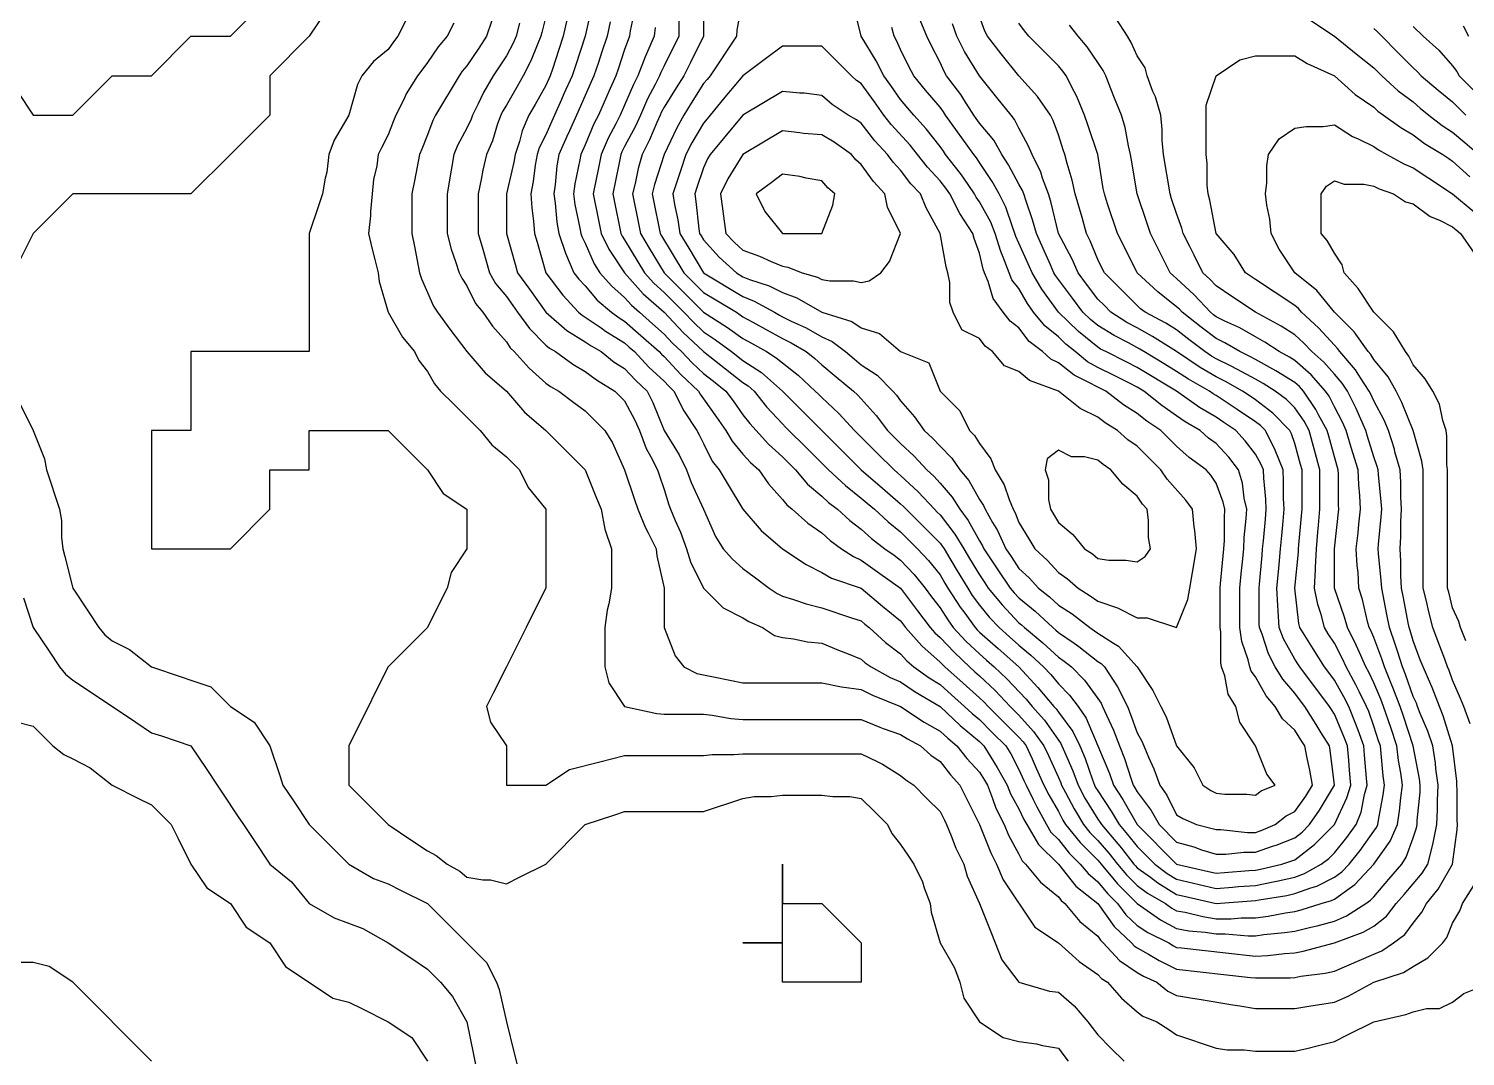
# Model space of a CAD drawing. Header units: inches. Extents: x 794995 to 811195, y 2485918 to 2508058.
# Drawn here: x 801712 to 802805, y 2504762 to 2505544 of the extents above; entities that cross this region are included whole.
import ezdxf

# ---------------------------------------------------------------- set-up
doc = ezdxf.new("R2010")
doc.units = ezdxf.units.IN
doc.header["$MEASUREMENT"] = 0
doc.layers.add('contour', color=7, linetype='Continuous')

msp = doc.modelspace()

# ---------------------------------------------------------------- linework, layer by layer
at = {"layer": 'contour'}
for points in [[(801703.2, 2505496.4), (801715.2, 2505478.4), (801745.2, 2505478.4), (801775.2, 2505508.4), (801805.2, 2505508.4), (801835.2, 2505538.4), (801865.2, 2505538.4), (801895.2, 2505568.4), (801895.2, 2505598.4), (801925.2, 2505598.4), (801955.2, 2505598.4), (801955.2, 2505628.4), (801955.2, 2505568.4), (801937.2, 2505556.4), (801925.2, 2505538.4), (801895.2, 2505508.4), (801895.2, 2505478.4), (801865.2, 2505448.4), (801835.2, 2505418.4), (801745.2, 2505418.4), (801715.2, 2505388.4), (801705.2, 2505368.4)], [(802206.4, 2505598.4), (802206.4, 2505538.4), (802195.2, 2505515.9), (802192.8, 2505510.8), (802191.8, 2505508.4), (802188.5, 2505501.7), (802182.7, 2505490.8), (802177.2, 2505478.4), (802173.4, 2505470.1), (802165.2, 2505454.4), (802163.1, 2505450.4), (802162.2, 2505448.4), (802161.4, 2505444.6), (802157.7, 2505425.9), (802156.2, 2505418.4), (802157.7, 2505410.9), (802161.4, 2505392.1), (802162.2, 2505388.4), (802163.2, 2505386.4), (802165.2, 2505383.4), (802180.2, 2505358.4), (802187.3, 2505350.5), (802195.2, 2505343.4), (802210.2, 2505328.4), (802217.5, 2505320.7), (802225.2, 2505313.4), (802234.3, 2505307.5), (802246.6, 2505298.4), (802255.2, 2505291.7), (802269.2, 2505282.4), (802285.2, 2505268.4), (802345.2, 2505208.4), (802361.3, 2505194.5), (802375.2, 2505182.6), (802377.4, 2505180.6), (802379.4, 2505178.4), (802392.3, 2505165.5), (802405.2, 2505152.6), (802407, 2505150.2), (802408.2, 2505148.4), (802412.7, 2505140.9), (802418.3, 2505131.5), (802426.2, 2505118.4), (802429.7, 2505112.9), (802435.2, 2505105.5), (802442.9, 2505096.1), (802450.2, 2505088.4), (802458.1, 2505081.3), (802465.2, 2505075), (802474.3, 2505067.5), (802483.9, 2505058.4), (802489.4, 2505052.6), (802495.2, 2505045.5), (802503.7, 2505036.9), (802510.2, 2505028.4), (802516.3, 2505019.5), (802534, 2504977.3), (802537.2, 2504968.4), (802544.2, 2504957.5), (802555.2, 2504938.4), (802585.2, 2504908.4), (802609.5, 2504902.7), (802615.2, 2504901.4), (802621.6, 2504901.9), (802640.2, 2504903.4), (802645.2, 2504903.7), (802649, 2504904.5), (802665.2, 2504908.4), (802672.8, 2504910.8), (802675.2, 2504911.7), (802690.2, 2504923.4), (802705.2, 2504938.4), (802714.8, 2504958.7), (802717.7, 2504968.4), (802716.7, 2504979.9), (802716.1, 2504987.5), (802715.2, 2504998.4), (802712.4, 2505005.6), (802705.2, 2505022.4), (802702.9, 2505026.1), (802701.4, 2505028.4), (802678.9, 2505058.4), (802677.5, 2505060.7), (802675.2, 2505064.4), (802666.6, 2505079.8), (802663.2, 2505088.4), (802662.5, 2505101), (802662.1, 2505105.3), (802661.5, 2505118.4), (802662.7, 2505130.9), (802663.2, 2505136.4), (802664.2, 2505148.4), (802665.2, 2505158.4), (802666.2, 2505169.4), (802667, 2505178.4), (802666.6, 2505186.9), (802666.6, 2505199.8), (802666.2, 2505208.4), (802660.2, 2505223.4), (802652.7, 2505238.4), (802648.9, 2505242.1), (802645.2, 2505245), (802631.2, 2505254.4), (802625.2, 2505258.4), (802615.2, 2505265), (802613.1, 2505266.3), (802610.2, 2505268.4), (802594.3, 2505277.5), (802585.2, 2505283.4), (802575.8, 2505289), (802560.2, 2505298.4), (802557.1, 2505300.3), (802548.5, 2505305), (802537.6, 2505310.8), (802525.2, 2505318.4), (802519.7, 2505322.9), (802513.9, 2505328.4), (802505.9, 2505339.1), (802495.2, 2505353.4), (802493.1, 2505356.3), (802491.8, 2505358.4), (802489.2, 2505364.4), (802483.6, 2505376.8), (802478.5, 2505388.4), (802475.6, 2505398.8), (802470.6, 2505412.9), (802468.9, 2505418.4), (802467.9, 2505421.1), (802465.2, 2505425.9), (802457.3, 2505440.5), (802452.3, 2505448.4), (802446.1, 2505459.3), (802435.2, 2505472.4), (802432.7, 2505475.9), (802430.9, 2505478.4), (802423.2, 2505490.4), (802420.9, 2505494.1), (802410.2, 2505508.4), (802408.3, 2505511.5), (802405.2, 2505518.4), (802398.5, 2505531.7), (802395.2, 2505538.4), (802389.3, 2505552.5)], [(802225.2, 2505598.4), (802225.2, 2505538.4), (802215.2, 2505518.4), (802210.2, 2505508.4), (802204.4, 2505499.1), (802195.2, 2505484.4), (802193.1, 2505480.4), (802192.2, 2505478.4), (802189.7, 2505472.9), (802184, 2505459.5), (802178.5, 2505448.4), (802175.6, 2505437.9), (802173.2, 2505426.4), (802171.2, 2505418.4), (802175.2, 2505398.4), (802177.2, 2505388.4), (802183.9, 2505377.1), (802195.2, 2505358.4), (802225.2, 2505328.4), (802243.5, 2505316.7), (802255.2, 2505308.4), (802261.6, 2505304.8), (802273.2, 2505298.4), (802280.5, 2505293.7), (802285.2, 2505289.8), (802297.2, 2505280.4), (802310.2, 2505268.4), (802312.7, 2505265.9), (802315.2, 2505263.4), (802328.2, 2505251.4), (802340.2, 2505238.4), (802342.7, 2505235.9), (802345.2, 2505233.4), (802357.7, 2505220.9), (802370.2, 2505208.4), (802372.9, 2505206.1), (802375.2, 2505204.1), (802388.5, 2505191.7), (802400.9, 2505178.4), (802403, 2505176.2), (802405.2, 2505174.1), (802416.4, 2505159.6), (802423.2, 2505148.4), (802427.7, 2505140.9), (802435.2, 2505128.4), (802439.2, 2505122.4), (802441.8, 2505118.4), (802452.4, 2505105.6), (802465.2, 2505092.1), (802467.2, 2505090.4), (802469.4, 2505088.4), (802483.5, 2505076.7), (802495.2, 2505065.9), (802499.6, 2505062.8), (802505.2, 2505058.4), (802515.2, 2505048.4), (802525.2, 2505034.4), (802527.7, 2505030.9), (802528.9, 2505028.4), (802531.8, 2505021.7), (802537.2, 2505010.4), (802541.8, 2504998.4), (802545.6, 2504988.8), (802550.5, 2504973), (802552.2, 2504968.4), (802553.3, 2504966.5), (802555.2, 2504963.4), (802565.9, 2504949.1), (802571.8, 2504938.4), (802585.2, 2504925), (802598.2, 2504921.4), (802604.2, 2504919.3), (802615.2, 2504915.9), (802622.7, 2504915.9), (802636.2, 2504917.4), (802645.2, 2504917.4), (802659, 2504922.2), (802660.8, 2504922.8), (802675.2, 2504928.4), (802680.8, 2504932.7), (802686.4, 2504938.4), (802694, 2504949.5), (802705.2, 2504968.4), (802702, 2504995.2), (802701.4, 2504998.4), (802695.2, 2505008.4), (802691.3, 2505014.5), (802682.7, 2505028.4), (802679.4, 2505032.6), (802675.2, 2505038.4), (802665.9, 2505049.1), (802660.2, 2505058.4), (802655.2, 2505068.4), (802650.2, 2505083.4), (802648.2, 2505088.4), (802648, 2505091.2), (802648, 2505115.5), (802647.9, 2505118.4), (802648.2, 2505121.4), (802650.2, 2505143.4), (802650.6, 2505148.4), (802651.2, 2505154.4), (802652.7, 2505170.9), (802653.3, 2505178.4), (802653, 2505186.2), (802651.5, 2505202), (802651.2, 2505208.4), (802649.4, 2505212.6), (802645.2, 2505220.4), (802637.3, 2505230.5), (802630.2, 2505238.4), (802621.2, 2505244.4), (802615.2, 2505248.4), (802602.7, 2505255.9), (802585.2, 2505268.4), (802555.2, 2505286.4), (802547.2, 2505290.4), (802531.2, 2505298.4), (802527.2, 2505300.4), (802525.2, 2505301.7), (802510.6, 2505313.8), (802495.2, 2505328.4), (802482.7, 2505345.9), (802475.2, 2505358.4), (802472.1, 2505365.3), (802465.2, 2505380.9), (802462.9, 2505386.1), (802462.2, 2505388.4), (802460.2, 2505393.4), (802455.2, 2505408.4), (802450.2, 2505418.4), (802444.8, 2505428), (802435.2, 2505442.4), (802432.8, 2505446), (802430.9, 2505448.4), (802409.4, 2505478.4), (802407.8, 2505481), (802405.2, 2505484.4), (802394.2, 2505497.5), (802385.2, 2505508.4), (802381.8, 2505515), (802375.2, 2505528.4), (802372, 2505535.2), (802370.2, 2505538.4), (802368.5, 2505545)], [(802007.7, 2505568.4), (801992.7, 2505538.4), (801989.4, 2505534.1), (801985.2, 2505528.4), (801974.2, 2505519.3), (801965.2, 2505508.4), (801961.8, 2505501.7), (801955.2, 2505478.4), (801944.2, 2505459.3), (801940.2, 2505448.4), (801938.5, 2505435), (801937.2, 2505430.4), (801935.2, 2505418.4), (801932.7, 2505410.9), (801925.2, 2505388.4), (801925.2, 2505298.4), (801835.2, 2505298.4), (801835.2, 2505268.4), (801835.2, 2505238.4), (801805.2, 2505238.4), (801805.2, 2505208.4), (801805.2, 2505148.4), (801865.2, 2505148.4), (801895.2, 2505178.4), (801895.2, 2505208.4), (801925.2, 2505208.4), (801925.2, 2505238.4), (801985.2, 2505238.4), (802015.2, 2505208.4), (802027.2, 2505190.4), (802045.2, 2505178.4), (802045.2, 2505148.4), (802033.2, 2505130.4), (802030.2, 2505118.4), (802025.2, 2505108.4), (802015.2, 2505088.4), (801985.2, 2505058.4), (801975.2, 2505038.4), (801970.2, 2505028.4), (801965.2, 2505018.4), (801955.2, 2504998.4), (801955.2, 2504968.4), (801985.2, 2504938.4), (802003.2, 2504926.4), (802015.2, 2504918.4), (802021.8, 2504915), (802030.2, 2504908.4), (802039.7, 2504902.9), (802045.2, 2504898.4), (802057.2, 2504896.4), (802063.2, 2504896.4), (802075.2, 2504893.4), (802085.2, 2504898.4), (802105.2, 2504908.4), (802135.2, 2504938.4), (802157.7, 2504945.9), (802165.2, 2504948.4), (802225.2, 2504948.4), (802255.2, 2504958.4), (802263.7, 2504959.8), (802276.6, 2504959.8), (802285.2, 2504960.9), (802315.2, 2504960.9), (802323.7, 2504959.8), (802336.6, 2504959.8), (802345.2, 2504958.4), (802355.2, 2504948.4), (802365.2, 2504938.4), (802368.5, 2504931.7), (802375.2, 2504923.4), (802381.2, 2504914.4), (802385.2, 2504908.4), (802391.8, 2504895), (802393.2, 2504890.4), (802397.7, 2504878.4), (802398.5, 2504871.7), (802405.2, 2504848.4), (802416.1, 2504829.3), (802420.2, 2504818.4), (802423.2, 2504806.4), (802435.2, 2504788.4), (802453.2, 2504776.4), (802465.2, 2504773.4), (802478.5, 2504771.7), (802483.2, 2504770.4), (802495.2, 2504768.4), (802499.4, 2504762.6), (802502.7, 2504758.4)], [(802141.8, 2505568.4), (802135.2, 2505538.4), (802127.7, 2505515.9), (802125.2, 2505508.4), (802119, 2505494.5), (802117.2, 2505490.4), (802111.8, 2505478.4), (802109.8, 2505473.7), (802105.2, 2505463.4), (802100.2, 2505453.4), (802098.5, 2505448.4), (802097.2, 2505440.4), (802095.7, 2505427.8), (802093.9, 2505418.4), (802094.6, 2505407.8), (802095.9, 2505397.6), (802096.6, 2505388.4), (802098.5, 2505381.7), (802105.2, 2505358.4), (802118.2, 2505341.4), (802130.2, 2505328.4), (802132.9, 2505326.1), (802135.2, 2505324.6), (802147.2, 2505316.4), (802150.7, 2505313.9), (802165.2, 2505305), (802168.7, 2505301.9), (802172.7, 2505298.4), (802183.5, 2505286.7), (802195.2, 2505275.9), (802198.8, 2505272), (802202.7, 2505268.4), (802210.2, 2505253.4), (802220.2, 2505238.4), (802222, 2505235.2), (802225.2, 2505228.4), (802231.8, 2505215), (802237.2, 2505208.4), (802243.9, 2505197.1), (802255.2, 2505178.4), (802269, 2505162.2), (802285.2, 2505148.4), (802303.2, 2505136.4), (802315.2, 2505130.4), (802322.7, 2505125.9), (802345.2, 2505118.4), (802361.5, 2505104.7), (802375.2, 2505093.4), (802377.3, 2505090.5), (802378.9, 2505088.4), (802391.2, 2505074.4), (802405.2, 2505062.1), (802407, 2505060.2), (802408.9, 2505058.4), (802422.8, 2505046), (802435.2, 2505035), (802438.6, 2505031.8), (802441.8, 2505028.4), (802453.5, 2505016.7), (802465.2, 2505005), (802468.3, 2505001.5), (802470.6, 2504998.4), (802475.2, 2504988.4), (802478.3, 2504981.5), (802484.2, 2504968.4), (802487.9, 2504961.1), (802495.2, 2504948.4), (802498.6, 2504941.8), (802500.6, 2504938.4), (802511.7, 2504924.9), (802525.2, 2504911.4), (802526.6, 2504909.8), (802527.7, 2504908.4), (802540.2, 2504893.4), (802555.2, 2504878.4), (802572.8, 2504866), (802585.2, 2504859.3), (802594.4, 2504857.6), (802607, 2504856.5), (802615.2, 2504855.3), (802622.1, 2504855.3), (802639.7, 2504853.8), (802645.2, 2504853.8), (802651.5, 2504854.7), (802667.3, 2504856.2), (802675.2, 2504857.4), (802687.2, 2504860.4), (802692.1, 2504861.4), (802705.2, 2504865), (802714.4, 2504869.1), (802729.2, 2504878.4), (802732.8, 2504880.8), (802735.2, 2504883.4), (802746.7, 2504896.8), (802756.6, 2504908.4), (802759.9, 2504913.6), (802765.2, 2504928.4), (802767.7, 2504935.9), (802768.2, 2504938.4), (802768.3, 2504941.5), (802770.4, 2504963.1), (802770.6, 2504968.4), (802770, 2504973.2), (802765.2, 2504998.4), (802757.7, 2505020.9), (802755.2, 2505028.4), (802749.7, 2505042.9), (802749, 2505044.5), (802743.3, 2505058.4), (802741.4, 2505064.6), (802735.2, 2505080.9), (802732.9, 2505086.1), (802731.8, 2505088.4), (802730.5, 2505093), (802726.6, 2505109.8), (802723.9, 2505118.4), (802723.2, 2505130.4), (802722.5, 2505135.7), (802721.8, 2505148.4), (802723.2, 2505160.4), (802723.9, 2505167.1), (802725.2, 2505178.4), (802724.6, 2505188.9), (802723.7, 2505196.9), (802723.2, 2505208.4), (802718, 2505225.5), (802714.2, 2505238.4), (802711.4, 2505244.6), (802705.2, 2505256.4), (802701.2, 2505264.4), (802698.5, 2505268.4), (802687.5, 2505280.7), (802675.2, 2505291.7), (802671, 2505294.2), (802663.2, 2505298.4), (802652.4, 2505305.6), (802645.2, 2505309.6), (802633.2, 2505316.4), (802621.8, 2505321.7), (802615.2, 2505325), (802613.3, 2505326.5), (802610.9, 2505328.4), (802598.5, 2505341.7), (802585.2, 2505354.1), (802582.8, 2505356), (802580.2, 2505358.4), (802575.2, 2505368.4), (802571.8, 2505375), (802565.2, 2505388.4), (802562.7, 2505395.9), (802555.2, 2505418.4), (802550.9, 2505444.1), (802550.2, 2505448.4), (802548.5, 2505455), (802545.9, 2505469.1), (802543.2, 2505478.4), (802538, 2505491.2), (802535.2, 2505498.4), (802531.2, 2505508.4), (802529.2, 2505512.4), (802525.2, 2505518.4), (802517.2, 2505530.4), (802510.2, 2505538.4), (802503.7, 2505546.9)], [(802255.2, 2505568.4), (802250.5, 2505543), (802250.2, 2505538.4), (802230.2, 2505508.4), (802227.9, 2505505.6), (802225.2, 2505502.4), (802215.9, 2505487.6), (802210.2, 2505478.4), (802204.8, 2505468.8), (802195.2, 2505448.4), (802188, 2505425.6), (802186.2, 2505418.4), (802187.7, 2505410.9), (802191.4, 2505392.1), (802192.2, 2505388.4), (802193.3, 2505386.5), (802210.2, 2505358.4), (802225.2, 2505343.4), (802234.5, 2505337.7), (802250.2, 2505328.4), (802253.2, 2505326.4), (802255.2, 2505325), (802262.7, 2505320.9), (802272.3, 2505315.5), (802285.2, 2505308.4), (802291.8, 2505305), (802303.2, 2505298.4), (802309.9, 2505293.1), (802315.2, 2505288.4), (802326.1, 2505279.3), (802339.2, 2505268.4), (802342.3, 2505265.5), (802345.2, 2505262.4), (802356.6, 2505249.8), (802365.2, 2505238.4), (802370.2, 2505233.4), (802375.2, 2505228.4), (802385.6, 2505218.8), (802395.2, 2505208.4), (802400.4, 2505203.6), (802405.2, 2505198.4), (802414.4, 2505187.6), (802420.2, 2505178.4), (802426.6, 2505169.8), (802435.2, 2505154.4), (802437.5, 2505150.7), (802438.5, 2505148.4), (802445.2, 2505138.4), (802449.2, 2505132.4), (802458.5, 2505118.4), (802461.5, 2505114.7), (802465.2, 2505110.9), (802477.6, 2505100.8), (802490.9, 2505088.4), (802493.2, 2505086.4), (802495.2, 2505084.6), (802507.2, 2505076.4), (802510.8, 2505074), (802525.2, 2505062.6), (802527.8, 2505061), (802530.2, 2505058.4), (802540.2, 2505043.4), (802547.7, 2505028.4), (802549.9, 2505023.1), (802555.2, 2505008.4), (802558.7, 2505001.9), (802560.2, 2504998.4), (802563.7, 2504989.8), (802567.8, 2504981), (802572.3, 2504968.4), (802577.7, 2504960.9), (802585.2, 2504945.9), (802589.8, 2504943), (802600.2, 2504938.4), (802612.3, 2504935.5), (802615.2, 2504934.6), (802618.9, 2504934.6), (802639.2, 2504932.4), (802645.2, 2504932.4), (802649.6, 2504933.9), (802660.2, 2504938.4), (802668.5, 2504945), (802675.2, 2504948.4), (802683.4, 2504960.1), (802688.5, 2504968.4), (802686.6, 2504979.8), (802684.4, 2504989.1), (802682.7, 2504998.4), (802679.8, 2505003), (802675.2, 2505010.4), (802665.7, 2505018.9), (802660.2, 2505028.4), (802653.3, 2505036.5), (802645.2, 2505050.9), (802642, 2505055.2), (802640.9, 2505058.4), (802639.7, 2505063.8), (802634.7, 2505077.9), (802633.2, 2505088.4), (802633.2, 2505118.4), (802634.2, 2505129.3), (802635.2, 2505138.4), (802636.2, 2505148.4), (802636.6, 2505156.9), (802638.1, 2505171.3), (802638.5, 2505178.4), (802636.6, 2505186.9), (802635.2, 2505198.4), (802632.3, 2505208.4), (802624.8, 2505218), (802615.2, 2505228.4), (802609.4, 2505232.6), (802603.2, 2505238.4), (802591.8, 2505245), (802585.2, 2505249.6), (802574, 2505257.3), (802560.2, 2505268.4), (802555.2, 2505271.4), (802549.2, 2505274.4), (802537.2, 2505280.4), (802525.2, 2505286.4), (802517.4, 2505290.6), (802508, 2505298.4), (802501, 2505304.2), (802495.2, 2505309.6), (802484.8, 2505318), (802476.4, 2505328.4), (802471.8, 2505335), (802465.2, 2505346.4), (802459.9, 2505353.1), (802457.7, 2505358.4), (802453.2, 2505370.4), (802451.3, 2505374.5), (802447.2, 2505388.4), (802443.7, 2505396.9), (802435.2, 2505412.4), (802432.7, 2505415.9), (802431.4, 2505418.4), (802423.2, 2505430.4), (802420.8, 2505434), (802409.4, 2505448.4), (802407.7, 2505450.9), (802405.2, 2505454.4), (802394.7, 2505467.9), (802385.2, 2505478.4), (802380.6, 2505483.8), (802375.2, 2505490.4), (802367.7, 2505500.9), (802362.3, 2505508.4), (802356.6, 2505519.8), (802345.2, 2505538.4), (802339.2, 2505562.4)], [(802067.7, 2505560.9), (802060.2, 2505538.4), (802054.2, 2505529.4), (802045.2, 2505515.9), (802041.6, 2505511.9), (802039.2, 2505508.4), (802021.2, 2505478.4), (802019.2, 2505474.4), (802015.2, 2505463.4), (802010.9, 2505452.6), (802009.2, 2505448.4), (802005.2, 2505428.4), (802003.2, 2505418.4), (802003.2, 2505388.4), (802005.2, 2505378.4), (802009.2, 2505358.4), (802010.5, 2505353.7), (802019.8, 2505333), (802022.7, 2505328.4), (802032.3, 2505315.5), (802045.2, 2505298.4), (802059, 2505282.2), (802075.2, 2505268.4), (802089, 2505252.2), (802105.2, 2505238.4), (802135.2, 2505208.4), (802143.7, 2505186.9), (802147.2, 2505178.4), (802150.2, 2505163.4), (802155.2, 2505148.4), (802155.2, 2505118.4), (802153.2, 2505106.4), (802151.8, 2505101.7), (802150.2, 2505088.4), (802150.2, 2505058.4), (802153.2, 2505046.4), (802165.2, 2505028.4), (802189.7, 2505022.9), (802195.2, 2505022.4), (802225.2, 2505022.4), (802231.8, 2505021.7), (802245.9, 2505019.1), (802255.2, 2505018.4), (802345.2, 2505018.4), (802359.3, 2505012.5), (802361.8, 2505011.7), (802375.2, 2505006.9), (802380.4, 2505003.6), (802390.2, 2504998.4), (802398.1, 2504991.3), (802405.2, 2504986.4), (802413, 2504976.2), (802420.2, 2504968.4), (802425.2, 2504958.4), (802435.2, 2504938.4), (802443.7, 2504916.9), (802448, 2504908.4), (802453.2, 2504896.4), (802477.2, 2504860.4), (802495.2, 2504848.4), (802511, 2504834.2), (802525.2, 2504824.4), (802528, 2504821.2), (802532.7, 2504818.4), (802543.2, 2504806.4), (802555.2, 2504795.9), (802559.4, 2504792.6), (802570.2, 2504788.4), (802579.2, 2504782.4), (802585.2, 2504778.4), (802615.2, 2504768.4), (802623.7, 2504766.9), (802636.6, 2504766.9), (802645.2, 2504765.9), (802675.2, 2504765.9), (802685.2, 2504768.4), (802693.2, 2504770.4), (802705.2, 2504773.4), (802715.2, 2504778.4), (802735.2, 2504788.4), (802759.7, 2504793.8), (802765.2, 2504795.9), (802775.2, 2504798.4), (802785.2, 2504798.4), (802795.2, 2504803.4), (802803.7, 2504809.8), (802825.2, 2504818.4)], [(802173.3, 2505560.2), (802169.4, 2505542.6), (802168.9, 2505538.4), (802167.8, 2505535.8), (802165.2, 2505528.4), (802160.2, 2505513.4), (802158.5, 2505508.4), (802153.2, 2505496.4), (802151.3, 2505492.2), (802145.2, 2505478.4), (802141.8, 2505471.7), (802135.2, 2505455.9), (802131.8, 2505448.4), (802131.2, 2505444.4), (802127.3, 2505426.2), (802126.2, 2505418.4), (802127.3, 2505410.5), (802131.2, 2505392.4), (802131.8, 2505388.4), (802132.7, 2505385.9), (802135.2, 2505380.9), (802142.1, 2505365.3), (802146.4, 2505358.4), (802155.2, 2505348.4), (802165.2, 2505339.6), (802170.5, 2505333.7), (802176.4, 2505328.4), (802186.3, 2505319.5), (802195.2, 2505311.7), (802201.6, 2505304.8), (802208.5, 2505298.4), (802216.6, 2505289.8), (802225.2, 2505281.7), (802232.7, 2505275.9), (802242.3, 2505268.4), (802247.7, 2505260.9), (802255.2, 2505250.4), (802260.4, 2505243.6), (802274.7, 2505227.9), (802285.2, 2505218.4), (802290.2, 2505213.4), (802295.2, 2505208.4), (802304.2, 2505197.5), (802315.2, 2505188.4), (802320.4, 2505183.6), (802327.2, 2505178.4), (802336.6, 2505169.8), (802345.2, 2505163.4), (802353, 2505156.2), (802363.2, 2505148.4), (802370.2, 2505143.4), (802375.2, 2505139.8), (802385.5, 2505128.7), (802393.9, 2505118.4), (802398.7, 2505111.9), (802405.2, 2505103.4), (802411, 2505094.2), (802415.2, 2505088.4), (802424.9, 2505078.1), (802435.2, 2505068.4), (802440.5, 2505063.7), (802446.4, 2505058.4), (802456.1, 2505049.3), (802470.6, 2505033.8), (802475.2, 2505028.4), (802484.6, 2505017.8), (802495.2, 2505002.6), (802497, 2505000.2), (802497.9, 2504998.4), (802499.8, 2504993.7), (802506.1, 2504979.3), (802510.2, 2504968.4), (802515.4, 2504958.6), (802525.2, 2504942.6), (802526.9, 2504940.1), (802527.9, 2504938.4), (802540.5, 2504923.7), (802543.2, 2504920.4), (802552.7, 2504908.4), (802553.8, 2504907), (802555.2, 2504905.6), (802565.2, 2504898.4), (802570.9, 2504894.1), (802585.2, 2504885.3), (802590.8, 2504884), (802615.2, 2504878.4), (802645.2, 2504880.7), (802648, 2504881.2), (802669, 2504884.6), (802675.2, 2504885.9), (802687.2, 2504890.4), (802691.8, 2504891.7), (802705.2, 2504898.4), (802711, 2504902.6), (802716.4, 2504908.4), (802724.8, 2504918.7), (802735.2, 2504933.4), (802737.2, 2504936.3), (802738.2, 2504938.4), (802738.7, 2504941.9), (802742.4, 2504961.2), (802743.3, 2504968.4), (802742.4, 2504975.6), (802740.9, 2504992.6), (802740.2, 2504998.4), (802738.9, 2505002.1), (802735.2, 2505013.4), (802731.3, 2505024.5), (802729.7, 2505028.4), (802724.2, 2505039.3), (802721.6, 2505044.8), (802714.2, 2505058.4), (802711.4, 2505064.6), (802705.2, 2505076.4), (802700.5, 2505083.7), (802697.7, 2505088.4), (802695.2, 2505098.4), (802692.7, 2505105.9), (802690.2, 2505118.4), (802690.9, 2505132.6), (802690.9, 2505134.1), (802691.5, 2505148.4), (802692.7, 2505160.9), (802693.2, 2505166.4), (802694.2, 2505178.4), (802694.2, 2505208.4), (802686.1, 2505238.4), (802682.2, 2505245.4), (802675.2, 2505255.5), (802668.7, 2505261.9), (802660.2, 2505268.4), (802651, 2505274.2), (802645.2, 2505277.4), (802631.6, 2505284.8), (802626.1, 2505287.5), (802615.2, 2505292.9), (802611.7, 2505294.9), (802606.6, 2505298.4), (802594.5, 2505307.7), (802585.2, 2505315), (802576.9, 2505320.1), (802561.2, 2505328.4), (802557.8, 2505331), (802555.2, 2505333.4), (802542.7, 2505345.9), (802530.2, 2505358.4), (802528.5, 2505361.7), (802525.2, 2505368.4), (802519.4, 2505382.6), (802516.6, 2505388.4), (802513.2, 2505400.4), (802508, 2505418.4), (802505.7, 2505428.9), (802501.8, 2505441.7), (802500.2, 2505448.4), (802498.9, 2505452.1), (802495.2, 2505463.4), (802491.2, 2505474.4), (802489.2, 2505478.4), (802479.3, 2505492.5), (802465.2, 2505508.4), (802451.8, 2505525), (802441.2, 2505538.4), (802439.2, 2505542.4), (802435.2, 2505553.4)], [(802035.2, 2505548.4), (802030.2, 2505538.4), (802023.2, 2505530.4), (802015.2, 2505518.4), (802010.9, 2505512.6), (802007.7, 2505508.4), (801999, 2505494.5), (801997.2, 2505490.4), (801991.2, 2505478.4), (801989.4, 2505474.1), (801985.2, 2505463.4), (801980.2, 2505453.4), (801977.7, 2505448.4), (801976.6, 2505439.8), (801974.2, 2505429.3), (801973.2, 2505418.4), (801971.8, 2505405), (801971.8, 2505401.7), (801970.2, 2505388.4), (801973.2, 2505376.4), (801975.2, 2505368.4), (801977.7, 2505358.4), (801978.5, 2505351.7), (801985.2, 2505328.4), (801996.1, 2505309.3), (802005.2, 2505298.4), (802008.5, 2505291.7), (802015.2, 2505283.4), (802020.6, 2505273.8), (802025.2, 2505268.4), (802035.2, 2505258.4), (802045.2, 2505248.4), (802050.2, 2505243.4), (802055.2, 2505238.4), (802064.2, 2505227.5), (802075.2, 2505218.4), (802080.2, 2505213.4), (802085.2, 2505208.4), (802091.8, 2505195), (802105.2, 2505178.4), (802105.2, 2505118.4), (802095.2, 2505098.4), (802090.2, 2505088.4), (802085.2, 2505078.4), (802075.2, 2505058.4), (802065.2, 2505038.4), (802060.2, 2505028.4), (802063.2, 2505016.4), (802075.2, 2504998.4), (802075.2, 2504968.4), (802105.2, 2504968.4), (802123.2, 2504980.4), (802147.2, 2504986.4), (802155.2, 2504988.4), (802165.2, 2504990.9), (802225.2, 2504990.9), (802231.8, 2504991.7), (802248.5, 2504991.7), (802255.2, 2504992.4), (802345.2, 2504992.4), (802357.2, 2504986.4), (802361.3, 2504984.5), (802375.2, 2504975.9), (802379.2, 2504972.4), (802385.2, 2504968.4), (802395.2, 2504958.4), (802405.2, 2504948.4), (802408.5, 2504941.7), (802410.2, 2504938.4), (802413.7, 2504929.8), (802417.2, 2504920.4), (802423.2, 2504908.4), (802425.9, 2504899.1), (802435.2, 2504878.4), (802443.7, 2504856.9), (802447.2, 2504848.4), (802452.3, 2504835.5), (802465.2, 2504818.4), (802488.5, 2504811.7), (802495.2, 2504810.9), (802507.2, 2504800.4), (802517.7, 2504788.4), (802520.9, 2504784.1), (802525.2, 2504778.4), (802535.2, 2504768.4), (802545.2, 2504758.4)], [(802085.2, 2505548.4), (802082.7, 2505538.4), (802080.4, 2505533.1), (802075.2, 2505523.4), (802069.2, 2505514.4), (802065.2, 2505508.4), (802057.8, 2505495.7), (802053.7, 2505486.9), (802049.4, 2505478.4), (802048.3, 2505475.2), (802045.2, 2505468.4), (802038.1, 2505455.4), (802035.2, 2505448.4), (802033.2, 2505436.4), (802030.2, 2505418.4), (802030.2, 2505388.4), (802033.2, 2505376.4), (802036.6, 2505366.9), (802039.2, 2505358.4), (802041.2, 2505354.4), (802045.2, 2505348.4), (802051.8, 2505335), (802057.2, 2505328.4), (802064.6, 2505317.8), (802075.2, 2505305.9), (802078.2, 2505301.4), (802081.2, 2505298.4), (802092.5, 2505285.7), (802105.2, 2505274.4), (802108.7, 2505271.9), (802115.2, 2505268.4), (802126.6, 2505259.8), (802135.2, 2505253.4), (802150.2, 2505238.4), (802155.9, 2505229.1), (802165.2, 2505208.4), (802172.7, 2505185.9), (802175.2, 2505178.4), (802181, 2505164.2), (802183.2, 2505160.4), (802189.2, 2505148.4), (802189.7, 2505142.9), (802195.2, 2505118.4), (802195.2, 2505088.4), (802203.7, 2505066.9), (802210.2, 2505058.4), (802220.2, 2505053.4), (802225.2, 2505052.4), (802232.7, 2505050.9), (802245.2, 2505048.4), (802255.2, 2505046.4), (802315.2, 2505046.4), (802330.2, 2505043.4), (802345.2, 2505041.2), (802353.7, 2505036.9), (802375.2, 2505028.4), (802393.2, 2505016.4), (802405.2, 2505009.6), (802411, 2505004.2), (802418, 2504998.4), (802425.6, 2504988.8), (802435.2, 2504978.4), (802439, 2504972.2), (802441.2, 2504968.4), (802445.2, 2504958.4), (802447.7, 2504950.9), (802453.9, 2504938.4), (802457.3, 2504930.5), (802465.2, 2504915.9), (802467.7, 2504910.9), (802470.2, 2504908.4), (802481.5, 2504894.7), (802495.2, 2504883.4), (802497.4, 2504880.6), (802500.2, 2504878.4), (802511.5, 2504864.7), (802525.2, 2504853.4), (802527.2, 2504850.4), (802529.4, 2504848.4), (802541.8, 2504835), (802555.2, 2504825.9), (802560, 2504823.2), (802570.2, 2504818.4), (802578.5, 2504811.7), (802585.2, 2504808.4), (802597.2, 2504806.4), (802602.3, 2504805.5), (802628, 2504801.2), (802633.2, 2504800.4), (802645.2, 2504798.4), (802675.2, 2504798.4), (802687.2, 2504800.4), (802692.3, 2504801.2), (802705.2, 2504803.4), (802715.7, 2504807.8), (802735.2, 2504818.4), (802757.7, 2504825.9), (802765.2, 2504830.4), (802776.4, 2504837.1), (802787.7, 2504848.4), (802790.9, 2504852.6), (802795.2, 2504863.4), (802800.6, 2504872.9), (802802.7, 2504878.4), (802811.3, 2504892.2)], [(802105.2, 2505553.4), (802102.2, 2505541.4), (802101.4, 2505538.4), (802098.5, 2505531.7), (802093.7, 2505519.8), (802088, 2505508.4), (802083.3, 2505500.2), (802075.2, 2505485.9), (802072.3, 2505481.2), (802070.9, 2505478.4), (802068.5, 2505471.7), (802064.6, 2505458.9), (802060.2, 2505448.4), (802057.2, 2505436.4), (802056.1, 2505429.3), (802053.7, 2505418.4), (802053.7, 2505388.4), (802057.2, 2505376.4), (802062.3, 2505358.4), (802067, 2505350.2), (802075.2, 2505340.4), (802080.2, 2505333.4), (802083.7, 2505328.4), (802092.7, 2505315.9), (802105.2, 2505303.4), (802107.9, 2505301.1), (802112.7, 2505298.4), (802125.7, 2505288.9), (802135.2, 2505283.4), (802143.7, 2505276.9), (802157.7, 2505268.4), (802165.2, 2505260.9), (802173, 2505246.2), (802176.4, 2505238.4), (802181.5, 2505224.7), (802185.2, 2505218.4), (802190.2, 2505208.4), (802191.4, 2505204.6), (802195.2, 2505193.4), (802198.7, 2505181.9), (802200.2, 2505178.4), (802203.7, 2505169.8), (802207.8, 2505161), (802212.3, 2505148.4), (802215.2, 2505138.4), (802225.2, 2505118.4), (802240.2, 2505103.4), (802255.2, 2505095.9), (802259.8, 2505093), (802270.2, 2505088.4), (802279.2, 2505082.4), (802285.2, 2505080.9), (802293.7, 2505079.8), (802304.2, 2505077.5), (802315.2, 2505076.4), (802328, 2505071.2), (802335.2, 2505068.4), (802345.2, 2505064.4), (802348.3, 2505061.5), (802352.7, 2505058.4), (802367.3, 2505050.5), (802375.2, 2505047.1), (802386.3, 2505039.5), (802405.2, 2505028.4), (802420.6, 2505013.8), (802435.2, 2505001.7), (802438.5, 2504998.4), (802443.7, 2504989.8), (802448.7, 2504981.9), (802456.2, 2504968.4), (802458.7, 2504961.9), (802465.2, 2504950.4), (802469, 2504942.2), (802471.2, 2504938.4), (802480.2, 2504923.4), (802495.2, 2504908.4), (802508.5, 2504891.7), (802525.2, 2504878.4), (802537.6, 2504860.8), (802550.9, 2504848.4), (802552.9, 2504846.1), (802555.2, 2504844.6), (802563.7, 2504839.8), (802571.8, 2504835), (802585.2, 2504828.4), (802621.2, 2504824.4), (802641.4, 2504822.1), (802645.2, 2504821.7), (802648.7, 2504821.9), (802671.6, 2504821.9), (802675.2, 2504822.1), (802679.8, 2504823), (802698.1, 2504825.4), (802705.2, 2504826.9), (802735.2, 2504839.8), (802741.2, 2504842.4), (802750.2, 2504848.4), (802758.8, 2504854.7), (802765.2, 2504863.4), (802771.8, 2504871.7), (802775.2, 2504878.4), (802784.2, 2504889.3), (802795.2, 2504908.4), (802798.7, 2504934.8), (802798.9, 2504938.4), (802798.7, 2504941.9), (802798.7, 2504964.8), (802798.5, 2504968.4), (802798.3, 2504971.5), (802795.2, 2504998.4), (802788, 2505021.2), (802785.2, 2505028.4), (802779.6, 2505042.8), (802778.5, 2505045), (802772.7, 2505058.4), (802770.6, 2505063.8), (802765.2, 2505078.4), (802762.9, 2505086.1), (802762.2, 2505088.4), (802761.4, 2505092.1), (802757.7, 2505110.9), (802756.2, 2505118.4), (802755.7, 2505127.8), (802755.7, 2505138.9), (802755.2, 2505148.4), (802755.7, 2505157.8), (802755.7, 2505168.9), (802756.2, 2505178.4), (802755.7, 2505187.8), (802755.7, 2505198.9), (802755.2, 2505208.4), (802751.3, 2505222.2), (802750.9, 2505224.1), (802746.4, 2505238.4), (802743, 2505246.2), (802735.2, 2505260.9), (802732.9, 2505266.1), (802731.8, 2505268.4), (802725.2, 2505278.4), (802721.3, 2505284.5), (802709.4, 2505298.4), (802707.7, 2505300.9), (802705.2, 2505303.4), (802693.2, 2505316.4), (802680.2, 2505328.4), (802677.9, 2505331.1), (802675.2, 2505333.4), (802645.2, 2505353.4), (802642.2, 2505355.4), (802637.7, 2505358.4), (802629, 2505372.2), (802615.2, 2505388.4), (802610.5, 2505413.7), (802609.2, 2505418.4), (802608.5, 2505425), (802608.5, 2505441.7), (802607.7, 2505448.4), (802607.7, 2505485.9), (802615.2, 2505508.4), (802633.2, 2505520.4), (802645.2, 2505523.4), (802675.2, 2505523.4), (802684.4, 2505517.6), (802705.2, 2505508.4), (802721, 2505494.2), (802735.2, 2505484.4), (802738.3, 2505481.5), (802742.7, 2505478.4), (802755.7, 2505468.9), (802765.2, 2505463.4), (802773.7, 2505456.9), (802787.7, 2505448.4), (802792.2, 2505445.4), (802795.2, 2505443.4), (802808.2, 2505431.4)], [(802121.5, 2505552), (802118.5, 2505538.4), (802115.2, 2505528.4), (802110.2, 2505513.4), (802108.5, 2505508.4), (802105.2, 2505500.9), (802097, 2505486.5), (802092.3, 2505478.4), (802087.2, 2505466.4), (802085.2, 2505458.4), (802081.8, 2505448.4), (802080.9, 2505442.6), (802075.2, 2505418.4), (802075.2, 2505388.4), (802081.8, 2505365), (802083.7, 2505358.4), (802092.7, 2505345.9), (802105.2, 2505328.4), (802121.3, 2505314.5), (802135.2, 2505305.9), (802139.6, 2505302.8), (802147.2, 2505298.4), (802157.3, 2505290.5), (802165.2, 2505285.5), (802173.4, 2505276.6), (802182.3, 2505268.4), (802186.6, 2505259.8), (802195.2, 2505238.4), (802206.6, 2505219.8), (802212.3, 2505208.4), (802215.7, 2505198.9), (802225.2, 2505178.4), (802234.4, 2505157.6), (802240.2, 2505148.4), (802247.2, 2505140.4), (802255.2, 2505133.4), (802263.7, 2505126.9), (802275.2, 2505118.4), (802281.2, 2505114.4), (802285.2, 2505112.4), (802293.7, 2505109.8), (802303.2, 2505106.4), (802315.2, 2505103.4), (802337.7, 2505095.9), (802345.2, 2505093.4), (802347.9, 2505091.1), (802351.2, 2505088.4), (802363.7, 2505076.9), (802375.2, 2505068.4), (802379.8, 2505063), (802385.2, 2505058.4), (802396.9, 2505050.1), (802405.2, 2505045), (802414, 2505037.2), (802423.9, 2505028.4), (802429.7, 2505022.9), (802435.2, 2505018.4), (802445.2, 2505008.4), (802455.2, 2504998.4), (802459, 2504992.2), (802465.2, 2504980.4), (802468.9, 2504972.1), (802470.6, 2504968.4), (802476.1, 2504957.5), (802478.7, 2504951.9), (802486.2, 2504938.4), (802489.5, 2504932.7), (802495.2, 2504927.1), (802503.5, 2504916.7), (802511.8, 2504908.4), (802517.9, 2504901.1), (802525.2, 2504895), (802532.7, 2504885.9), (802540.2, 2504878.4), (802546.6, 2504869.8), (802555.2, 2504861.7), (802563.2, 2504856.4), (802579.2, 2504848.4), (802582.9, 2504846.1), (802585.2, 2504845), (802588.9, 2504844.6), (802622.7, 2504840.9), (802645.2, 2504838.4), (802654.6, 2504838.9), (802667.2, 2504840.4), (802675.2, 2504840.9), (802681.5, 2504842), (802705.2, 2504848.4), (802727, 2504856.5), (802735.2, 2504861.2), (802744.8, 2504868.8), (802752.3, 2504878.4), (802758.2, 2504885.3), (802765.2, 2504893.4), (802772.1, 2504901.4), (802776.4, 2504908.4), (802780.2, 2504923.4), (802783.2, 2504938.4), (802783.7, 2504949.8), (802783.7, 2504956.9), (802784.2, 2504968.4), (802782.5, 2504981), (802782.1, 2504985.3), (802780.2, 2504998.4), (802776.3, 2505009.5), (802770.6, 2505022.9), (802768.5, 2505028.4), (802767.6, 2505030.8), (802765.2, 2505035.9), (802759.4, 2505052.6), (802757, 2505058.4), (802753.2, 2505070.4), (802751.8, 2505075), (802747.2, 2505088.4), (802745.2, 2505098.4), (802741.2, 2505118.4), (802740.9, 2505124.1), (802738.7, 2505144.8), (802738.5, 2505148.4), (802738.7, 2505151.9), (802740.9, 2505172.6), (802741.2, 2505178.4), (802740.9, 2505184.1), (802738.7, 2505204.8), (802738.5, 2505208.4), (802737.8, 2505211), (802735.2, 2505218.4), (802730.5, 2505233.7), (802729.2, 2505238.4), (802724.2, 2505249.3), (802721.8, 2505255), (802715.2, 2505268.4), (802711.2, 2505274.4), (802705.2, 2505281.2), (802697.2, 2505290.4), (802688, 2505298.4), (802681.8, 2505305), (802675.2, 2505311.2), (802664.7, 2505317.9), (802645.2, 2505328.4), (802627.2, 2505340.4), (802615.2, 2505348.4), (802610.4, 2505353.6), (802605.2, 2505358.4), (802598.5, 2505371.7), (802595.2, 2505378.4), (802590.2, 2505388.4), (802589.2, 2505392.4), (802585.2, 2505403.4), (802581.4, 2505414.6), (802580.2, 2505418.4), (802575.2, 2505448.4), (802574.2, 2505459.3), (802574.2, 2505467.5), (802573.2, 2505478.4), (802569, 2505492.2), (802567.2, 2505496.4), (802562.7, 2505508.4), (802561.2, 2505514.4), (802555.2, 2505523.4), (802550.5, 2505533.7), (802547.7, 2505538.4), (802539, 2505552.2)], [(802154.2, 2505549.3), (802151.8, 2505538.4), (802147.7, 2505525.9), (802145.2, 2505518.4), (802141.8, 2505508.4), (802139.8, 2505503.7), (802135.2, 2505493.4), (802130.5, 2505483), (802128.5, 2505478.4), (802123.2, 2505466.4), (802121.3, 2505462.2), (802115.2, 2505448.4), (802113.7, 2505439.8), (802112.2, 2505425.4), (802111.2, 2505418.4), (802112.2, 2505411.3), (802113.7, 2505396.9), (802115.2, 2505388.4), (802120.2, 2505373.4), (802126.6, 2505358.4), (802130.4, 2505353.6), (802135.2, 2505348.4), (802144.4, 2505337.6), (802155.2, 2505328.4), (802161, 2505324.2), (802165.2, 2505321.7), (802177.5, 2505310.7), (802191.4, 2505298.4), (802193.2, 2505296.4), (802195.2, 2505294.6), (802207.9, 2505281.1), (802221.4, 2505268.4), (802222.7, 2505265.9), (802225.2, 2505262.4), (802235.2, 2505248.4), (802242.3, 2505238.4), (802247, 2505230.2), (802255.2, 2505220.4), (802260.9, 2505214.1), (802267.2, 2505208.4), (802274.6, 2505197.8), (802285.2, 2505185.9), (802288.5, 2505181.7), (802292.7, 2505178.4), (802304.6, 2505167.8), (802315.2, 2505160.4), (802321.5, 2505154.7), (802330.2, 2505148.4), (802339.2, 2505142.4), (802345.2, 2505139.8), (802357.7, 2505130.9), (802375.2, 2505118.4), (802388, 2505101.2), (802397.7, 2505088.4), (802401.2, 2505084.4), (802405.2, 2505080.9), (802416.1, 2505069.3), (802427.7, 2505058.4), (802431.6, 2505054.8), (802435.2, 2505051.7), (802447.2, 2505040.4), (802458.5, 2505028.4), (802461.8, 2505025), (802465.2, 2505021.7), (802476.2, 2505009.4), (802484.2, 2504998.4), (802487.7, 2504990.9), (802495.2, 2504974.4), (802497, 2504970.2), (802497.7, 2504968.4), (802500.6, 2504962.9), (802507.2, 2504950.4), (802514.2, 2504938.4), (802519.2, 2504932.4), (802525.2, 2504926.4), (802533.5, 2504916.7), (802540.2, 2504908.4), (802547, 2504900.2), (802555.2, 2504892), (802563.1, 2504886.3), (802576.6, 2504878.4), (802581.6, 2504874.8), (802585.2, 2504872.9), (802591.8, 2504871.7), (802605.2, 2504868.4), (802615.2, 2504866.8), (802626.7, 2504866.8), (802634.2, 2504867.5), (802645.2, 2504867.5), (802654.8, 2504868.8), (802668.1, 2504871.3), (802675.2, 2504872.4), (802680, 2504873.6), (802695.2, 2504878.4), (802702.9, 2504880.6), (802705.2, 2504881.7), (802717.2, 2504890.4), (802720.8, 2504892.8), (802735.2, 2504908.4), (802747.6, 2504925.9), (802753.2, 2504938.4), (802754.7, 2504948.8), (802755.7, 2504958.9), (802757, 2504968.4), (802755.7, 2504977.8), (802754, 2504987.3), (802752.7, 2504998.4), (802748.3, 2505011.5), (802742.7, 2505028.4), (802740.6, 2505033.8), (802735.2, 2505046.4), (802731.3, 2505054.5), (802729.2, 2505058.4), (802724.2, 2505069.3), (802721.8, 2505075), (802715.2, 2505088.4), (802713, 2505096.2), (802705.2, 2505118.4), (802705.2, 2505148.4), (802708.5, 2505178.4), (802708.3, 2505181.5), (802708.3, 2505205.2), (802708.2, 2505208.4), (802705.2, 2505218.4), (802700.9, 2505234.1), (802699.7, 2505238.4), (802693.2, 2505250.4), (802691.2, 2505254.4), (802681.8, 2505268.4), (802678.7, 2505271.9), (802675.2, 2505275), (802660.7, 2505283.9), (802658.5, 2505285), (802645.2, 2505292.4), (802641.3, 2505294.5), (802633.2, 2505298.4), (802621.8, 2505305), (802615.2, 2505308.4), (802603.9, 2505317.1), (802589.4, 2505328.4), (802587.4, 2505330.6), (802585.2, 2505332.6), (802570.8, 2505344), (802555.2, 2505358.4), (802545.2, 2505378.4), (802540.2, 2505388.4), (802532.7, 2505410.9), (802530.2, 2505418.4), (802529.4, 2505422.6), (802525.2, 2505448.4), (802517.7, 2505470.9), (802515.2, 2505478.4), (802509.3, 2505492.5), (802507.2, 2505496.4), (802501.2, 2505508.4), (802498.7, 2505511.9), (802495.2, 2505515.9), (802472.7, 2505538.4), (802469.4, 2505542.6), (802465.2, 2505548.4)], [(802188.5, 2505545), (802187.7, 2505538.4), (802181.8, 2505525), (802180.8, 2505522.8), (802175.2, 2505508.4), (802171.8, 2505501.7), (802165.2, 2505485.9), (802161.8, 2505478.4), (802158.5, 2505471.7), (802152.7, 2505460.8), (802147.2, 2505448.4), (802145.2, 2505438.4), (802141.2, 2505418.4), (802145.2, 2505398.4), (802147.2, 2505388.4), (802153.2, 2505376.4), (802165.2, 2505358.4), (802179.3, 2505342.5), (802195.2, 2505328.4), (802209.8, 2505313), (802225.2, 2505298.4), (802255.2, 2505275), (802259.2, 2505272.4), (802263.7, 2505268.4), (802273.2, 2505256.4), (802285.2, 2505243.4), (802287.7, 2505240.9), (802290.2, 2505238.4), (802302.7, 2505225.9), (802315.2, 2505213.4), (802317.7, 2505210.9), (802320.2, 2505208.4), (802333.2, 2505196.4), (802345.2, 2505186.9), (802349.8, 2505183), (802355.2, 2505178.4), (802365.6, 2505168.8), (802375.2, 2505161.2), (802388, 2505148.4), (802396.3, 2505139.5), (802405.2, 2505128.4), (802408.9, 2505122.1), (802411.2, 2505118.4), (802420.6, 2505103.8), (802423.2, 2505100.4), (802431.8, 2505088.4), (802433.4, 2505086.6), (802435.2, 2505085), (802449.3, 2505072.5), (802465.2, 2505058.4), (802479.7, 2505042.9), (802491.8, 2505028.4), (802493.4, 2505026.6), (802495.2, 2505024.1), (802506.1, 2505009.3), (802511.5, 2504998.4), (802515.5, 2504988.7), (802521.2, 2504972.4), (802522.7, 2504968.4), (802523.5, 2504966.7), (802525.2, 2504964.1), (802535.4, 2504948.6), (802541.5, 2504938.4), (802547.8, 2504931), (802555.2, 2504921.7), (802568.5, 2504908.4), (802578, 2504901.2), (802585.2, 2504896.8), (802615.2, 2504889.9), (802627.7, 2504890.9), (802632.3, 2504891.2), (802645.2, 2504892.2), (802658.7, 2504894.8), (802662.5, 2504895.7), (802675.2, 2504898.4), (802682.4, 2504901.1), (802695.2, 2504908.4), (802700.9, 2504912.6), (802705.2, 2504916.9), (802714.8, 2504928.7), (802721.8, 2504938.4), (802725.6, 2504948), (802728.1, 2504961.3), (802730.2, 2504968.4), (802729.7, 2504973.8), (802728.2, 2504991.4), (802727.7, 2504998.4), (802723.2, 2505010.4), (802721.6, 2505014.8), (802716.1, 2505028.4), (802712.4, 2505035.6), (802705.2, 2505048.4), (802700.9, 2505054.1), (802697.7, 2505058.4), (802689, 2505072.2), (802685.2, 2505078.4), (802678.9, 2505088.4), (802678.2, 2505091.4), (802675.2, 2505118.4), (802677.8, 2505145.8), (802677.9, 2505148.4), (802678.2, 2505151.4), (802680.2, 2505173.4), (802680.6, 2505178.4), (802680.6, 2505208.4), (802679.4, 2505212.6), (802675.2, 2505228.4), (802672.7, 2505235.9), (802671.4, 2505238.4), (802658.3, 2505251.5), (802645.2, 2505261.7), (802641.2, 2505264.4), (802635.2, 2505268.4), (802622.4, 2505275.6), (802615.2, 2505279.3), (802603.2, 2505286.4), (802585.2, 2505298.4), (802566.8, 2505310), (802555.2, 2505316.4), (802547.4, 2505320.6), (802535.2, 2505328.4), (802530.2, 2505333.4), (802525.2, 2505338.4), (802516.6, 2505349.8), (802510.2, 2505358.4), (802505.6, 2505368.8), (802495.2, 2505388.4), (802489.4, 2505412.6), (802487.7, 2505418.4), (802483.2, 2505430.4), (802481.8, 2505435), (802475.2, 2505448.4), (802472.2, 2505455.4), (802465.2, 2505468.4), (802461.8, 2505475), (802459.2, 2505478.4), (802448.5, 2505491.7), (802435.2, 2505508.4), (802423.7, 2505526.9), (802418, 2505538.4), (802414.6, 2505547.8)], [(802687.2, 2505550.4), (802705.2, 2505538.4), (802721.8, 2505525), (802735.2, 2505514.4), (802738.2, 2505511.4), (802741.2, 2505508.4), (802753.7, 2505496.9), (802765.2, 2505488.4), (802770.6, 2505483.8), (802777.2, 2505478.4), (802787.3, 2505470.5), (802795.2, 2505465.5), (802804.4, 2505457.6), (802815.2, 2505448.4)], [(802765.2, 2505545.9), (802772.7, 2505538.4), (802784.6, 2505527.8), (802795.2, 2505515.9), (802798.3, 2505511.5), (802800.2, 2505508.4), (802812.7, 2505495.9)], [(802803.2, 2505546.4), (802807.2, 2505538.4)], [(802735.2, 2505544.4), (802738.3, 2505541.5), (802741.2, 2505538.4), (802753.2, 2505526.4), (802765.2, 2505514.4), (802768.3, 2505511.5), (802771.2, 2505508.4), (802784.2, 2505497.5), (802795.2, 2505488.4), (802800.2, 2505483.4), (802805.2, 2505478.4)], [(802808.5, 2505015), (802803.7, 2505028.4), (802801.2, 2505034.4), (802795.2, 2505048.4), (802792.5, 2505055.8), (802791.4, 2505058.4), (802789.2, 2505064.4), (802784.2, 2505077.5), (802780.2, 2505088.4), (802777.2, 2505100.4), (802775.2, 2505108.4), (802772.7, 2505118.4), (802772.7, 2505208.4), (802771.8, 2505215), (802765.2, 2505238.4), (802756.6, 2505259.8), (802752.3, 2505268.4), (802746.1, 2505279.3), (802735.2, 2505292.4), (802732.9, 2505296.1), (802730.9, 2505298.4), (802720.2, 2505313.4), (802705.2, 2505328.4), (802691.8, 2505345), (802675.2, 2505358.4), (802663.2, 2505376.4), (802657.2, 2505388.4), (802656.1, 2505399.3), (802653.7, 2505409.8), (802652.7, 2505418.4), (802653.7, 2505426.9), (802653.7, 2505439.8), (802655.2, 2505448.4), (802663.2, 2505460.4), (802675.2, 2505468.4), (802683.7, 2505469.8), (802696.6, 2505469.8), (802705.2, 2505470.9), (802719, 2505462.2), (802723.2, 2505460.4), (802735.2, 2505454.4), (802738.7, 2505451.9), (802745.2, 2505448.4), (802758.1, 2505441.3), (802765.2, 2505438.4), (802777.2, 2505430.4), (802795.2, 2505418.4), (802811.5, 2505404.7)], [(802805.2, 2505078.4), (802801.2, 2505088.4), (802799.8, 2505093), (802795.2, 2505103.4), (802792.2, 2505115.4), (802791.4, 2505118.4), (802791.4, 2505208.4), (802790.9, 2505212.6), (802790.9, 2505234.1), (802790.2, 2505238.4), (802787.7, 2505245.9), (802785.2, 2505258.4), (802780.2, 2505268.4), (802774.4, 2505277.6), (802765.2, 2505288.4), (802761.8, 2505295), (802759.2, 2505298.4), (802750.2, 2505313.4), (802735.2, 2505328.4), (802723.2, 2505346.4), (802712.7, 2505358.4), (802711.2, 2505364.4), (802705.2, 2505373.4), (802699.7, 2505382.9), (802695.2, 2505388.4), (802695.2, 2505418.4), (802699.2, 2505424.4), (802705.2, 2505428.4), (802712.7, 2505425.9), (802727.7, 2505425.9), (802735.2, 2505424.4), (802739.2, 2505422.4), (802750.2, 2505418.4), (802759.2, 2505412.4), (802765.2, 2505410.9), (802778, 2505401.2), (802785.2, 2505398.4), (802795.2, 2505393.4), (802797.9, 2505391.1), (802801.2, 2505388.4), (802811, 2505374.2)], [(801705.2, 2505258.4), (801715.2, 2505238.4), (801723.7, 2505216.9), (801725.2, 2505208.4), (801735.2, 2505178.4), (801736.6, 2505169.8), (801736.6, 2505156.9), (801737.7, 2505148.4), (801739.2, 2505142.4), (801745.2, 2505118.4), (801757.2, 2505100.4), (801765.2, 2505088.4), (801769.7, 2505082.9), (801775.2, 2505078.4), (801788.5, 2505071.7), (801805.2, 2505058.4), (801827.7, 2505050.9), (801835.2, 2505048.4), (801850.2, 2505043.4), (801865.2, 2505028.4), (801883.2, 2505016.4), (801895.2, 2504998.4), (801902.7, 2504975.9), (801905.2, 2504968.4), (801913.2, 2504956.4), (801925.2, 2504938.4), (801955.2, 2504908.4), (801974.2, 2504897.5), (801985.2, 2504893.4), (801995.2, 2504888.4), (802015.2, 2504878.4), (802060.2, 2504833.4), (802067.7, 2504818.4), (802069.7, 2504812.9), (802075.2, 2504788.4), (802081.2, 2504764.4), (802085.2, 2504748.4)], [(801707.7, 2505110.9), (801715.2, 2505088.4), (801727.2, 2505070.4), (801735.2, 2505058.4), (801739.7, 2505052.9), (801745.2, 2505048.4), (801757.2, 2505040.4), (801793.2, 2505016.4), (801805.2, 2505008.4), (801812.7, 2505005.9), (801835.2, 2504998.4), (801847.2, 2504980.4), (801855.2, 2504968.4), (801859.2, 2504962.4), (801871.2, 2504944.4), (801875.2, 2504938.4), (801883.2, 2504926.4), (801895.2, 2504908.4), (801911.8, 2504895), (801925.2, 2504878.4), (801944.2, 2504867.5), (801966.1, 2504859.3), (801985.2, 2504848.4), (802003.2, 2504836.4), (802015.2, 2504828.4), (802020.2, 2504823.4), (802025.2, 2504818.4), (802034.2, 2504807.5), (802045.2, 2504788.4), (802050.2, 2504763.4), (802055.2, 2504738.4)], [(801703.2, 2505016.4), (801715.2, 2505013.4), (801730.2, 2504998.4), (801738.5, 2504991.7), (801745.2, 2504988.4), (801758.5, 2504981.7), (801775.2, 2504968.4), (801795.2, 2504958.4), (801805.2, 2504953.4), (801820.2, 2504938.4), (801825.2, 2504928.4), (801835.2, 2504908.4), (801847.2, 2504890.4), (801865.2, 2504878.4), (801877.2, 2504860.4), (801895.2, 2504848.4), (801907.2, 2504830.4), (801943.2, 2504806.4), (801955.2, 2504803.4), (801965.2, 2504798.4), (801985.2, 2504788.4), (802003.2, 2504776.4), (802015.2, 2504758.4)], [(801805.2, 2504758.4), (801745.2, 2504818.4), (801727.2, 2504830.4), (801715.2, 2504833.4), (801685.2, 2504833.4)]]:
    msp.add_lwpolyline(points, dxfattribs=at)
for points in [[(802645.2, 2504960.9), (802649.4, 2504964.1), (802660.2, 2504968.4), (802653.7, 2504976.9), (802645.2, 2504998.4), (802633.2, 2505016.4), (802630.2, 2505028.4), (802624.4, 2505037.6), (802621.8, 2505051.7), (802619.4, 2505058.4), (802618.7, 2505061.9), (802618.7, 2505084.8), (802618.2, 2505088.4), (802618.2, 2505118.4), (802618.5, 2505121.7), (802620.6, 2505142.9), (802621.2, 2505148.4), (802621.5, 2505154.7), (802621.5, 2505172), (802621.8, 2505178.4), (802620.6, 2505183.8), (802615.2, 2505198.4), (802611.2, 2505204.4), (802607.7, 2505208.4), (802594.6, 2505217.8), (802585.2, 2505226.4), (802579.2, 2505232.4), (802573.2, 2505238.4), (802562.4, 2505245.6), (802555.2, 2505251.2), (802544.7, 2505257.9), (802531.2, 2505268.4), (802527.2, 2505270.4), (802525.2, 2505271.4), (802518.5, 2505275), (802507.2, 2505280.4), (802495.2, 2505289.8), (802489.4, 2505292.6), (802483.2, 2505298.4), (802473, 2505306.2), (802465.2, 2505316.4), (802458.5, 2505321.7), (802453.2, 2505328.4), (802445.7, 2505338.9), (802441.8, 2505351.7), (802438.9, 2505358.4), (802437.9, 2505361.1), (802435.2, 2505373.4), (802431.2, 2505384.4), (802430.2, 2505388.4), (802420.2, 2505403.4), (802412.7, 2505418.4), (802409.6, 2505422.8), (802405.2, 2505428.4), (802395.6, 2505438.8), (802388, 2505448.4), (802382.4, 2505455.6), (802368, 2505471.2), (802362.3, 2505478.4), (802355.2, 2505488.4), (802345.2, 2505502.4), (802341.6, 2505504.8), (802337.7, 2505508.4), (802315.2, 2505530.9), (802285.2, 2505530.9), (802272.3, 2505521.2), (802255.2, 2505508.4), (802241.5, 2505492), (802230.2, 2505478.4), (802227.9, 2505475.6), (802225.2, 2505472.4), (802216.3, 2505457.3), (802211.8, 2505448.4), (802207.7, 2505435.9), (802205.2, 2505428.4), (802201.8, 2505418.4), (802203.2, 2505410.4), (802205.6, 2505398.8), (802207.2, 2505388.4), (802213.9, 2505377.1), (802225.2, 2505358.4), (802255.2, 2505340.4), (802263.7, 2505336.9), (802279.2, 2505328.4), (802283, 2505326.2), (802285.2, 2505325), (802291.8, 2505321.7), (802303.2, 2505316.4), (802315.2, 2505309.6), (802323, 2505306.2), (802333.2, 2505298.4), (802339.7, 2505292.9), (802345.2, 2505288.4), (802357.2, 2505280.4), (802369.2, 2505268.4), (802372, 2505265.2), (802375.2, 2505260.9), (802385.7, 2505248.9), (802393.2, 2505238.4), (802399.4, 2505232.6), (802405.2, 2505226.4), (802414.2, 2505217.4), (802420.2, 2505208.4), (802427, 2505200.2), (802435.2, 2505185.9), (802438.2, 2505181.4), (802439.4, 2505178.4), (802445.2, 2505168.4), (802449, 2505162.2), (802455.2, 2505148.4), (802459.2, 2505142.4), (802465.2, 2505133.4), (802473, 2505126.2), (802480.2, 2505118.4), (802488.5, 2505111.7), (802495.2, 2505105.5), (802505.6, 2505098.8), (802519.2, 2505088.4), (802522.8, 2505086), (802525.2, 2505084.1), (802537.2, 2505076.4), (802541, 2505074.2), (802555.2, 2505058.4), (802567.2, 2505040.4), (802573.2, 2505028.4), (802577.2, 2505020.4), (802585.2, 2504998.4), (802598.5, 2504981.7), (802605.2, 2504968.4), (802611.2, 2504964.4), (802615.2, 2504962.4), (802621.8, 2504961.7), (802638.5, 2504961.7)], [(802585.2, 2505088.4), (802593.7, 2505109.8), (802595.2, 2505118.4), (802597.2, 2505130.4), (802600.2, 2505148.4), (802599, 2505162.2), (802598.5, 2505165), (802597.2, 2505178.4), (802592.2, 2505185.4), (802578.1, 2505201.3), (802573.2, 2505208.4), (802564.2, 2505217.4), (802555.2, 2505226.4), (802548.1, 2505231.3), (802540.2, 2505238.4), (802530.9, 2505244.1), (802525.2, 2505248.4), (802511.8, 2505255), (802495.2, 2505268.4), (802473.2, 2505276.4), (802465.2, 2505283.4), (802454.2, 2505287.5), (802445.2, 2505298.4), (802439.4, 2505302.6), (802435.2, 2505308.4), (802421.8, 2505315), (802415.2, 2505328.4), (802412.7, 2505335.9), (802412.7, 2505350.9), (802411.2, 2505358.4), (802409.8, 2505363), (802405.2, 2505388.4), (802394.6, 2505407.8), (802390.2, 2505418.4), (802383, 2505426.2), (802375.2, 2505436.4), (802369.4, 2505442.6), (802365.2, 2505448.4), (802355.6, 2505458.8), (802345.2, 2505472.4), (802341.6, 2505474.8), (802335.2, 2505478.4), (802323.2, 2505486.4), (802315.2, 2505493.4), (802301.8, 2505495), (802298.5, 2505495), (802285.2, 2505496.4), (802255.2, 2505478.4), (802241.5, 2505462), (802230.2, 2505448.4), (802228.3, 2505445.2), (802225.2, 2505438.4), (802220.2, 2505423.4), (802218.5, 2505418.4), (802219.4, 2505412.6), (802221.6, 2505391.9), (802222.2, 2505388.4), (802223.3, 2505386.5), (802225.2, 2505383.4), (802237.2, 2505370.4), (802250.2, 2505358.4), (802255.2, 2505355.4), (802260.2, 2505353.4), (802275.2, 2505348.4), (802285.2, 2505343.4), (802296.1, 2505339.3), (802315.2, 2505328.4), (802338.1, 2505321.3), (802345.2, 2505316.4), (802359, 2505312.2), (802375.2, 2505298.4), (802396.6, 2505289.8), (802405.2, 2505268.4), (802420.2, 2505253.4), (802427.7, 2505238.4), (802431.4, 2505234.6), (802435.2, 2505228.4), (802443.7, 2505216.9), (802447.2, 2505208.4), (802453.9, 2505197.1), (802457.7, 2505185.9), (802460.9, 2505178.4), (802462.4, 2505175.6), (802465.2, 2505168.4), (802472.7, 2505155.9), (802477.2, 2505148.4), (802486.6, 2505139.8), (802495.2, 2505130.4), (802502.2, 2505125.4), (802510.2, 2505118.4), (802519.4, 2505112.6), (802525.2, 2505108.4), (802540.2, 2505103.4), (802555.2, 2505095.9), (802562.7, 2505095.9)], [(802345.2, 2505350.9), (802351.2, 2505352.4), (802360.2, 2505358.4), (802366.6, 2505366.9), (802375.2, 2505388.4), (802365.2, 2505408.4), (802363.2, 2505418.4), (802354.6, 2505427.8), (802345.2, 2505440.9), (802341.2, 2505444.4), (802337.7, 2505448.4), (802324.6, 2505457.8), (802315.2, 2505463.4), (802301.3, 2505464.5), (802298.5, 2505465), (802285.2, 2505466.4), (802255.2, 2505448.4), (802243.7, 2505429.8), (802238, 2505418.4), (802242.3, 2505388.4), (802248.5, 2505381.7), (802255.2, 2505375.5), (802267.8, 2505371), (802276.6, 2505366.9), (802285.2, 2505363.4), (802289.4, 2505362.6), (802300.2, 2505358.4), (802311.8, 2505355), (802315.2, 2505353.4), (802321.2, 2505352.4), (802339.2, 2505352.4)], [(802315.2, 2505388.4), (802323.7, 2505409.8), (802325.2, 2505418.4), (802319.8, 2505423), (802315.2, 2505428.4), (802303.2, 2505430.4), (802298.5, 2505431.7), (802285.2, 2505433.4), (802276.6, 2505426.9), (802265.2, 2505418.4), (802271.8, 2505405), (802285.2, 2505388.4)], [(802555.2, 2505138.4), (802561.2, 2505142.4), (802565.2, 2505148.4), (802563.7, 2505156.9), (802563.7, 2505169.8), (802562.7, 2505178.4), (802559.2, 2505182.4), (802555.2, 2505188.4), (802544.2, 2505197.5), (802535.2, 2505208.4), (802529.2, 2505212.4), (802525.2, 2505215.9), (802515.2, 2505218.4), (802505.2, 2505218.4), (802495.2, 2505223.4), (802486.6, 2505216.9), (802485.2, 2505208.4), (802487.7, 2505200.9), (802487.7, 2505185.9), (802489.2, 2505178.4), (802491.4, 2505174.6), (802495.2, 2505168.4), (802506.1, 2505159.3), (802515.2, 2505148.4), (802521.2, 2505144.4), (802525.2, 2505140.9), (802533.7, 2505139.8), (802546.6, 2505139.8)], [(802345.2, 2504818.4), (802285.2, 2504818.4), (802285.2, 2504848.4), (802255.2, 2504848.4), (802285.2, 2504848.4), (802285.2, 2504908.4), (802285.2, 2504878.4), (802315.2, 2504878.4), (802345.2, 2504848.4)]]:
    msp.add_lwpolyline(points, close=True, dxfattribs=at)

doc.saveas('drawing.dxf')
